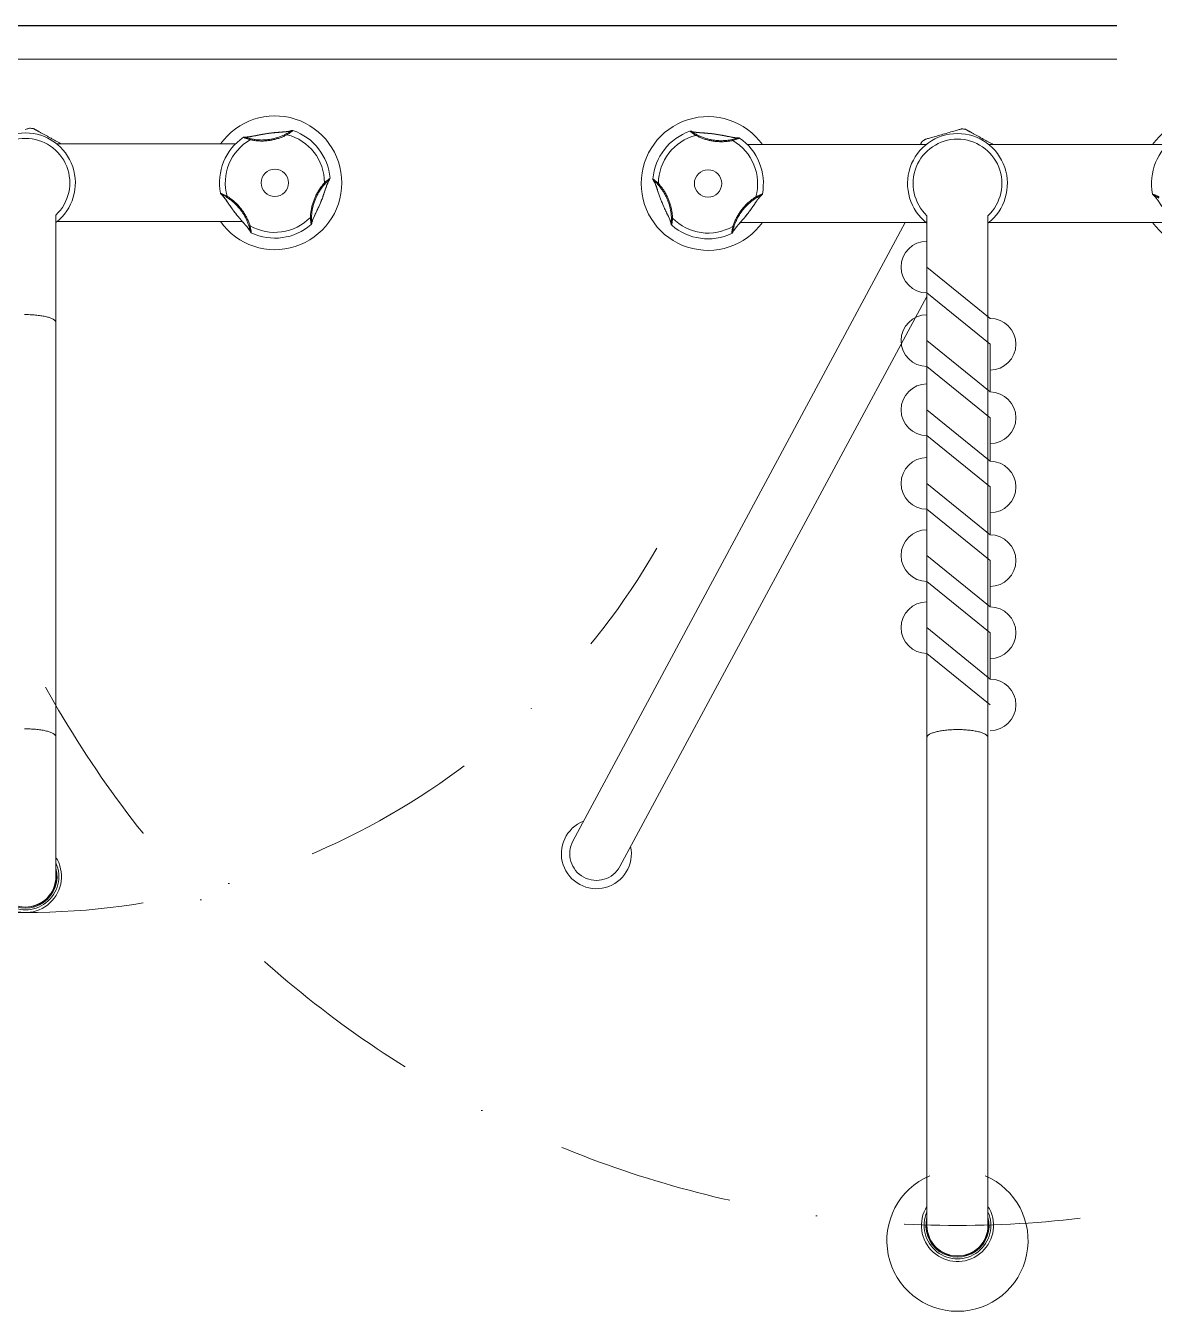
# Model space of a CAD drawing. Header units: millimetres. Extents: x 46649 to 61237, y -33954 to -18530.
# Drawn here: x 55561.5 to 55968.3, y -21007.9 to -20544.6 of the extents above; entities that cross this region are included whole.
import ezdxf

# ---------------------------------------------------------------- set-up
doc = ezdxf.new("R2010")
doc.units = ezdxf.units.MM
doc.linetypes.add('DASHDOT', pattern=[25.4, 12.7, -6.35, 0, -6.35])
doc.layers.add('ed-1', color=6, linetype='Continuous', lineweight=5)
doc.layers.add('eo-3', color=2, linetype='Continuous', lineweight=25)

# ---------------------------------------------------------------- blocks, each defined once
blk = doc.blocks.new('GX 6935-25 - 250mm Deck mounted tap')
at = {"layer": 'ed-1', "ltscale": 5}
for p, q in [((75.71, 14), (11.31, 14)), ((11, -50.35), (11, -11.62)), ((11.31, -14), (78.2, -14)), ((11, -199.65), (11, -50.35)), ((11, -250), (11, -199.65))]:
    blk.add_line(p, q, dxfattribs=at)
for points in [[(-0.08, 19.23), (0.29, 19.33), (0.61, 19.43), (0.87, 19.5), (1.09, 19.56), (1.28, 19.62), (1.41, 19.65), (1.5, 19.68), (1.54, 19.69), (1.54, 19.69)], [(95.77, 18.75), (95.82, 18.78), (95.86, 18.8)], [(79.22, 16.47), (79.16, 16.48), (79.11, 16.49)], [(109.53, 1.03), (109.57, 1.08), (109.61, 1.12)], [(70.76, -4.31), (70.71, -4.28), (70.67, -4.25)], [(81.01, -17.5), (81.02, -17.56), (81.04, -17.61)], [(103.23, -14.44), (103.23, -14.5), (103.23, -14.54)], [(-0.38, -47.51), (0.13, -47.51), (0.64, -47.51), (1.15, -47.52), (1.66, -47.54), (2.16, -47.56), (2.66, -47.59), (3.15, -47.63), (3.64, -47.67), (4.12, -47.71), (4.59, -47.77), (5.05, -47.82), (5.5, -47.89), (5.94, -47.96), (6.36, -48.03), (6.77, -48.11), (7.17, -48.19), (7.55, -48.28), (7.91, -48.38), (8.26, -48.47), (8.59, -48.57), (8.9, -48.68), (9.19, -48.79), (9.46, -48.9), (9.71, -49.02), (9.94, -49.13), (10.15, -49.26), (10.34, -49.38), (10.5, -49.5), (10.64, -49.63), (10.76, -49.76), (10.85, -49.89), (10.93, -50.02), (10.97, -50.15), (11, -50.29), (11, -50.35)], [(-0.38, -196.8), (0.13, -196.8), (0.64, -196.81), (1.15, -196.82), (1.66, -196.83), (2.16, -196.86), (2.66, -196.88), (3.15, -196.92), (3.64, -196.96), (4.12, -197.01), (4.59, -197.06), (5.05, -197.12), (5.5, -197.18), (5.94, -197.25), (6.36, -197.32), (6.77, -197.4), (7.17, -197.49), (7.55, -197.58), (7.91, -197.67), (8.26, -197.77), (8.59, -197.87), (8.9, -197.97), (9.19, -198.08), (9.46, -198.2), (9.71, -198.31), (9.94, -198.43), (10.15, -198.55), (10.34, -198.67), (10.5, -198.8), (10.64, -198.93), (10.76, -199.06), (10.85, -199.19), (10.93, -199.32), (10.97, -199.45), (11, -199.58), (11, -199.65)], [(11, -243.07), (11.24, -243.47), (11.51, -243.96)]]:
    blk.add_lwpolyline(points, dxfattribs=at)
blk.add_circle((89.92, 0), 4.93, dxfattribs=at)
for centre, radius, start, end in [((89.92, 0), 24.11, 215.5033, 144.5044), ((0, 0), 19.75, 81.53, 85.542), ((96.24, 18.37), 0.525, 71.011, 124.7326), ((96.26, 18.36), 0.525, 70.9563, 124.7324), ((89.92, 0), 19.95, 4.7324, 70.9563), ((0, 0), 18, 307.6699, 232.3301), ((0, 0), 16, 313.4325, 226.5675), ((89.92, 0), 19.95, 124.7324, 190.9563), ((89.92, 0), 17.87, 119.91, 195.7787), ((78.85, 15.96), 0.525, 70.9563, 124.7324), ((78.87, 15.97), 0.525, 70.9644, 124.6723), ((81.48, 15.46), 0.477, 125.4023, 176.3171), ((93.86, 17.17), 0.477, 19.3678, 70.2915), ((89.92, 0), 17.87, 359.91, 75.7787), ((109.28, 1.6), 0.525, 310.9563, 4.7324), ((109.28, 1.59), 0.525, 310.957, 4.6772), ((70.85, -3.69), 0.525, 190.9563, 244.7324), ((70.85, -3.71), 0.525, 191.0093, 244.732), ((107.53, -0.42), 0.477, 5.3975, 56.3216), ((73.08, -5.17), 0.477, 139.3637, 190.295), ((89.92, 0), 17.87, 239.91, 315.7787), ((102.82, -11.99), 0.477, 259.3521, 310.3055), ((80.75, -15.03), 0.477, 245.3904, 296.3318), ((81.61, -17.56), 0.525, 190.9615, 244.6721), ((81.63, -17.56), 0.525, 190.9563, 244.7324), ((89.92, 0), 19.95, 244.7324, 310.9563), ((102.65, -14.67), 0.525, 310.9563, 4.7324), ((102.67, -14.66), 0.525, 311.0112, 4.7282), ((0, -250), 13, 147.7958, 27.6894), ((0, -250), 12.03, 156.1158, 23.8842), ((0, -250), 11.4, 164.7772, 15.2228), ((0, -250), 11.1, 172.3033, 7.6967), ((0, -250), 11, 180, 0)]:
    blk.add_arc(centre, radius, start, end, dxfattribs=at)
at = {"layer": 'ed-1', "linetype": 'DASHDOT', "ltscale": 5}
blk.add_arc((0, 0), 262.99, 210.0592, 329.9408, dxfattribs=at)
at = {"layer": 'ed-1', "ltscale": 5}
for points, knots in [([(2.91, 19.53), (2.91, 19.53), (2.92, 19.53), (2.98, 19.49), (3.08, 19.44), (3.23, 19.36), (3.41, 19.26), (3.62, 19.14), (3.87, 19), (4.16, 18.84), (4.48, 18.67), (4.82, 18.48), (5.19, 18.27), (5.6, 18.05), (6.02, 17.81), (6.47, 17.56), (6.94, 17.3), (7.43, 17.03), (7.93, 16.76), (8.45, 16.47), (8.97, 16.18), (9.49, 15.89), (10.02, 15.6), (10.53, 15.31), (11.05, 15.03), (11.54, 14.76), (12.01, 14.5), (12.46, 14.25), (12.76, 14.08), (12.9, 14), (12.91, 14)], [0, 0, 0, 0, 0.034765, 0.06953, 0.105338, 0.141145, 0.175905, 0.210666, 0.246423, 0.282181, 0.317216, 0.352251, 0.388233, 0.424216, 0.460562, 0.496908, 0.534233, 0.571557, 0.609321, 0.647085, 0.685896, 0.724707, 0.763313, 0.801917, 0.84166, 0.881402, 0.919692, 0.957982, 0.997463, 1, 1, 1, 1]), ([(95.77, 18.75), (95.63, 18.7), (95.36, 18.6), (94.83, 18.49), (94.19, 18.4), (93.41, 18.32), (92.6, 18.26), (91.82, 18.21), (91.15, 18.16), (90.38, 18.1), (89.62, 18.03), (88.9, 17.96), (88.27, 17.89), (87.57, 17.8), (86.84, 17.7), (86.14, 17.58), (85.44, 17.46), (84.77, 17.34), (84.12, 17.21), (83.53, 17.09), (82.81, 16.94), (81.97, 16.77), (81.11, 16.6), (80.36, 16.49), (79.72, 16.44), (79.39, 16.46), (79.22, 16.47)], [0, 0, 0, 0, 0.05869, 0.117374, 0.176945, 0.236495, 0.300113, 0.332525, 0.364919, 0.398735, 0.433296, 0.453413, 0.473935, 0.496657, 0.520277, 0.542984, 0.566374, 0.593331, 0.620796, 0.648823, 0.676865, 0.734213, 0.799814, 0.865458, 0.932724, 1, 1, 1, 1]), ([(95.87, 18.8), (95.78, 18.77), (95.61, 18.71), (95.29, 18.63), (94.92, 18.55), (94.49, 18.49), (94.01, 18.43), (93.5, 18.38), (92.99, 18.34), (92.49, 18.3), (91.99, 18.26), (91.48, 18.22), (90.98, 18.18), (90.47, 18.14), (89.97, 18.09), (89.47, 18.05), (88.97, 17.99), (88.48, 17.94), (87.98, 17.88), (87.57, 17.82), (87.32, 17.79), (87.25, 17.78)], [0, 0, 0, 0, 0.085596, 0.167515, 0.244949, 0.32701, 0.405014, 0.479604, 0.543007, 0.599434, 0.651171, 0.699322, 0.744754, 0.784441, 0.822486, 0.8584, 0.892152, 0.92394, 0.954115, 0.986142, 1, 1, 1, 1]), ([(94.02, 17.62), (94.09, 17.65), (94.32, 17.77), (94.69, 17.98), (95.16, 18.26), (95.58, 18.54), (95.9, 18.75), (95.94, 18.78), (95.96, 18.79)], [0, 0, 0, 0, 0.066428, 0.22197, 0.377281, 0.589631, 0.794027, 1, 1, 1, 1]), ([(96.43, 18.86), (96.42, 18.85), (96.41, 18.85), (96.29, 18.75), (96.01, 18.53), (95.55, 18.17), (95.04, 17.81), (94.63, 17.54), (94.38, 17.37), (94.31, 17.33)], [0, 0, 0, 0, 0.103792, 0.210526, 0.417637, 0.630467, 0.780933, 0.935819, 1, 1, 1, 1]), ([(95.94, 18.8), (95.93, 18.8), (95.91, 18.8), (95.81, 18.76), (95.77, 18.75)], [0, 0, 0, 0, 0.497396, 1, 1, 1, 1]), ([(96.1, 18.87), (96.1, 18.87), (96.07, 18.86), (96.03, 18.85), (95.96, 18.83), (95.9, 18.8), (95.87, 18.79)], [0, 0, 0, 0, 0.013782, 0.250026, 0.665809, 1, 1, 1, 1]), ([(81.01, 15.49), (80.78, 15.57), (80.32, 15.71), (79.77, 15.91), (79.35, 16.07), (79.03, 16.2), (78.79, 16.3), (78.6, 16.38), (78.57, 16.39), (78.55, 16.4)], [0, 0, 0, 0, 0.177141, 0.353955, 0.473812, 0.593588, 0.716862, 0.840073, 1, 1, 1, 1]), ([(79.02, 16.46), (79.04, 16.46), (79.06, 16.45), (79.23, 16.39), (79.45, 16.32), (79.72, 16.23), (80.1, 16.12), (80.6, 15.99), (81, 15.9), (81.21, 15.85)], [0, 0, 0, 0, 0.156847, 0.278228, 0.399685, 0.519123, 0.638658, 0.81913, 1, 1, 1, 1]), ([(79.22, 16.47), (79.17, 16.47), (79.08, 16.48), (79.05, 16.47), (79.04, 16.47)], [0, 0, 0, 0, 0.497403, 1, 1, 1, 1]), ([(87.25, 17.78), (87.16, 17.76), (86.9, 17.73), (86.48, 17.66), (85.99, 17.58), (85.49, 17.5), (84.99, 17.41), (84.5, 17.32), (84.01, 17.22), (83.52, 17.13), (83.04, 17.03), (82.55, 16.93), (82.08, 16.84), (81.6, 16.75), (81.13, 16.66), (80.68, 16.59), (80.26, 16.53), (79.88, 16.49), (79.53, 16.47), (79.28, 16.48), (79.15, 16.49), (79.11, 16.5)], [0, 0, 0, 0, 0.017251, 0.04865, 0.081518, 0.116245, 0.153121, 0.19225, 0.233467, 0.276523, 0.325987, 0.378097, 0.434101, 0.495424, 0.564026, 0.637022, 0.712311, 0.790589, 0.872672, 0.959808, 1, 1, 1, 1]), ([(94.31, 17.33), (93.91, 17.13), (93.12, 16.73), (91.86, 16.22), (90.55, 15.8), (89.21, 15.46), (87.85, 15.22), (86.48, 15.08), (85.09, 15.04), (83.71, 15.09), (82.34, 15.23), (81.45, 15.41), (81.01, 15.49)], [0, 0, 0, 0, 0.098467, 0.19693, 0.298167, 0.399402, 0.49791, 0.596419, 0.697876, 0.799337, 0.899325, 1, 1, 1, 1]), ([(81.21, 15.85), (81.63, 15.77), (82.49, 15.6), (83.79, 15.46), (85.1, 15.41), (86.43, 15.45), (87.76, 15.59), (89.08, 15.82), (90.37, 16.13), (91.62, 16.54), (92.85, 17.02), (93.63, 17.42), (94.02, 17.62)], [0, 0, 0, 0, 0.100039, 0.200765, 0.299221, 0.397673, 0.49911, 0.600546, 0.698972, 0.797401, 0.898697, 1, 1, 1, 1]), ([(103.23, -14.44), (103.27, -14.24), (103.35, -13.86), (103.62, -13.12), (103.96, -12.35), (104.32, -11.6), (104.65, -10.94), (105, -10.21), (105.37, -9.45), (105.69, -8.75), (105.98, -8.1), (106.24, -7.5), (106.51, -6.85), (106.79, -6.17), (107.04, -5.51), (107.28, -4.85), (107.51, -4.2), (107.75, -3.51), (107.98, -2.82), (108.2, -2.15), (108.44, -1.41), (108.71, -0.66), (108.99, 0.05), (109.26, 0.62), (109.44, 0.9), (109.53, 1.03)], [0, 0, 0, 0, 0.078839, 0.157763, 0.236471, 0.279306, 0.322188, 0.364904, 0.399134, 0.43328, 0.453608, 0.473916, 0.497083, 0.520248, 0.543278, 0.566341, 0.593532, 0.620761, 0.658486, 0.696357, 0.734186, 0.800451, 0.866942, 0.93356, 1, 1, 1, 1]), ([(106.65, -6.57), (106.68, -6.49), (106.78, -6.25), (106.93, -5.85), (107.11, -5.39), (107.29, -4.91), (107.46, -4.44), (107.63, -3.96), (107.79, -3.49), (107.95, -3.02), (108.11, -2.55), (108.27, -2.08), (108.42, -1.62), (108.58, -1.17), (108.74, -0.72), (108.9, -0.29), (109.06, 0.1), (109.22, 0.45), (109.38, 0.76), (109.51, 0.98), (109.58, 1.08), (109.61, 1.11)], [0, 0, 0, 0, 0.017321, 0.048717, 0.081583, 0.116308, 0.15318, 0.192308, 0.233521, 0.276574, 0.326035, 0.378141, 0.434141, 0.495459, 0.564056, 0.637047, 0.712331, 0.790604, 0.872681, 0.95981, 1, 1, 1, 1]), ([(107.79, -0.03), (107.97, 0.14), (108.32, 0.46), (108.77, 0.84), (109.12, 1.12), (109.39, 1.33), (109.6, 1.49), (109.76, 1.62), (109.79, 1.64), (109.8, 1.65)], [0, 0, 0, 0, 0.177138, 0.353954, 0.473812, 0.593587, 0.716861, 0.840073, 1, 1, 1, 1]), ([(109.62, 1.21), (109.61, 1.2), (109.59, 1.18), (109.46, 1.06), (109.29, 0.91), (109.08, 0.72), (108.79, 0.44), (108.43, 0.08), (108.14, -0.23), (108, -0.38)], [0, 0, 0, 0, 0.156848, 0.278229, 0.399688, 0.519125, 0.638658, 0.819133, 1, 1, 1, 1]), ([(109.53, 1.03), (109.56, 1.07), (109.61, 1.15), (109.62, 1.18), (109.62, 1.19)], [0, 0, 0, 0, 0.497403, 1, 1, 1, 1]), ([(70.33, -3.79), (70.34, -3.79), (70.35, -3.8), (70.5, -3.85), (70.83, -3.98), (71.37, -4.21), (71.94, -4.47), (72.38, -4.68), (72.64, -4.82), (72.72, -4.86)], [0, 0, 0, 0, 0.103793, 0.210525, 0.417638, 0.630469, 0.780935, 0.93582, 1, 1, 1, 1]), ([(70.49, -4.08), (70.49, -4.08), (70.51, -4.1), (70.54, -4.13), (70.59, -4.18), (70.65, -4.22), (70.67, -4.24)], [0, 0, 0, 0, 0.013802, 0.250014, 0.665715, 1, 1, 1, 1]), ([(72.61, -5.25), (72.55, -5.21), (72.33, -5.08), (71.96, -4.86), (71.49, -4.6), (71.04, -4.36), (70.69, -4.2), (70.65, -4.18), (70.63, -4.17)], [0, 0, 0, 0, 0.066425, 0.221966, 0.37728, 0.589628, 0.794027, 1, 1, 1, 1]), ([(70.63, -4.18), (70.64, -4.19), (70.65, -4.21), (70.72, -4.28), (70.76, -4.31)], [0, 0, 0, 0, 0.497395, 1, 1, 1, 1]), ([(70.66, -4.25), (70.73, -4.31), (70.88, -4.42), (71.11, -4.66), (71.35, -4.95), (71.62, -5.28), (71.92, -5.67), (72.22, -6.09), (72.51, -6.51), (72.79, -6.92), (73.07, -7.34), (73.36, -7.75), (73.65, -8.17), (73.93, -8.59), (74.22, -9), (74.52, -9.41), (74.81, -9.82), (75.11, -10.22), (75.41, -10.62), (75.66, -10.95), (75.82, -11.14), (75.86, -11.2)], [0, 0, 0, 0, 0.085602, 0.167527, 0.244966, 0.327033, 0.405042, 0.479637, 0.543044, 0.599476, 0.651216, 0.699371, 0.744805, 0.784495, 0.822543, 0.85846, 0.892213, 0.924004, 0.954181, 0.98621, 1, 1, 1, 1]), ([(70.76, -4.31), (70.91, -4.44), (71.2, -4.7), (71.71, -5.31), (72.2, -5.99), (72.67, -6.67), (73.09, -7.28), (73.53, -7.95), (74.01, -8.65), (74.46, -9.28), (74.88, -9.86), (75.26, -10.38), (75.69, -10.94), (76.14, -11.52), (76.59, -12.07), (77.04, -12.61), (77.48, -13.13), (77.97, -13.68), (78.45, -14.23), (78.92, -14.76), (79.43, -15.33), (79.96, -15.94), (80.43, -16.54), (80.79, -17.06), (80.94, -17.35), (81.01, -17.5)], [0, 0, 0, 0, 0.07884, 0.157764, 0.236471, 0.279306, 0.322188, 0.364905, 0.399134, 0.43328, 0.453608, 0.473916, 0.497084, 0.520248, 0.543278, 0.566341, 0.593532, 0.620761, 0.658486, 0.696357, 0.734186, 0.800451, 0.866942, 0.93356, 1, 1, 1, 1]), ([(102.73, -12.46), (102.75, -12.02), (102.8, -11.14), (103, -9.79), (103.28, -8.44), (103.66, -7.11), (104.14, -5.82), (104.7, -4.56), (105.35, -3.34), (106.09, -2.16), (106.9, -1.05), (107.49, -0.37), (107.79, -0.03)], [0, 0, 0, 0, 0.098467, 0.19693, 0.298168, 0.399402, 0.497909, 0.596418, 0.697876, 0.799337, 0.899324, 1, 1, 1, 1]), ([(108, -0.38), (107.72, -0.71), (107.15, -1.36), (106.38, -2.42), (105.67, -3.53), (105.05, -4.7), (104.5, -5.92), (104.03, -7.18), (103.67, -8.45), (103.39, -9.74), (103.2, -11.04), (103.15, -11.92), (103.12, -12.36)], [0, 0, 0, 0, 0.10004, 0.200766, 0.29922, 0.397674, 0.499109, 0.600546, 0.698973, 0.797401, 0.898698, 1, 1, 1, 1]), ([(80.55, -15.47), (80.41, -15.06), (80.13, -14.24), (79.59, -13.04), (78.98, -11.87), (78.29, -10.75), (77.5, -9.66), (76.64, -8.63), (75.73, -7.68), (74.75, -6.8), (73.71, -5.98), (72.98, -5.49), (72.61, -5.25)], [0, 0, 0, 0, 0.10004, 0.200766, 0.29922, 0.397672, 0.499109, 0.600546, 0.698971, 0.797401, 0.898697, 1, 1, 1, 1]), ([(72.72, -4.86), (73.09, -5.1), (73.83, -5.59), (74.9, -6.43), (75.93, -7.35), (76.89, -8.35), (77.77, -9.4), (78.58, -10.52), (79.31, -11.69), (79.96, -12.92), (80.52, -14.18), (80.81, -15.03), (80.96, -15.46)], [0, 0, 0, 0, 0.098467, 0.196931, 0.298168, 0.399402, 0.497911, 0.596419, 0.697877, 0.799338, 0.899326, 1, 1, 1, 1]), ([(103.23, -14.55), (103.24, -14.46), (103.27, -14.28), (103.37, -13.96), (103.49, -13.6), (103.64, -13.2), (103.84, -12.75), (104.05, -12.28), (104.27, -11.82), (104.48, -11.37), (104.7, -10.92), (104.92, -10.46), (105.14, -10.01), (105.35, -9.55), (105.56, -9.09), (105.77, -8.63), (105.98, -8.17), (106.17, -7.72), (106.37, -7.25), (106.53, -6.87), (106.62, -6.64), (106.65, -6.57)], [0, 0, 0, 0, 0.085602, 0.167527, 0.244966, 0.327033, 0.405042, 0.479637, 0.543044, 0.599475, 0.651216, 0.69937, 0.744806, 0.784495, 0.822542, 0.858459, 0.892213, 0.924004, 0.954181, 0.98621, 1, 1, 1, 1]), ([(75.86, -11.2), (75.92, -11.27), (76.08, -11.47), (76.34, -11.81), (76.66, -12.19), (76.98, -12.58), (77.31, -12.97), (77.64, -13.35), (77.96, -13.73), (78.29, -14.1), (78.61, -14.48), (78.94, -14.85), (79.26, -15.21), (79.58, -15.57), (79.89, -15.94), (80.18, -16.3), (80.44, -16.63), (80.66, -16.94), (80.85, -17.23), (80.98, -17.45), (81.02, -17.57), (81.04, -17.61)], [0, 0, 0, 0, 0.01732, 0.048717, 0.081584, 0.116307, 0.153181, 0.192308, 0.233521, 0.276574, 0.326034, 0.378141, 0.43414, 0.49546, 0.564056, 0.637047, 0.712331, 0.790603, 0.872681, 0.95981, 1, 1, 1, 1]), ([(103, -15.06), (103, -15.06), (102.99, -15.04), (102.97, -14.89), (102.92, -14.54), (102.85, -13.96), (102.78, -13.33), (102.75, -12.85), (102.73, -12.55), (102.73, -12.46)], [0, 0, 0, 0, 0.105251, 0.21052, 0.417637, 0.630471, 0.783049, 0.935818, 1, 1, 1, 1]), ([(103.12, -12.36), (103.12, -12.44), (103.11, -12.69), (103.11, -13.12), (103.12, -13.66), (103.14, -14.17), (103.17, -14.55), (103.17, -14.6), (103.18, -14.62)], [0, 0, 0, 0, 0.066427, 0.221972, 0.377283, 0.589628, 0.794028, 1, 1, 1, 1]), ([(81.11, -17.66), (81.11, -17.65), (81.11, -17.63), (81.07, -17.45), (81.02, -17.23), (80.96, -16.95), (80.87, -16.56), (80.74, -16.07), (80.61, -15.67), (80.55, -15.47)], [0, 0, 0, 0, 0.156849, 0.278229, 0.399685, 0.519124, 0.638658, 0.81913, 1, 1, 1, 1]), ([(80.96, -15.46), (81.01, -15.7), (81.11, -16.17), (81.22, -16.74), (81.29, -17.19), (81.34, -17.53), (81.37, -17.79), (81.4, -17.99), (81.4, -18.02), (81.4, -18.04)], [0, 0, 0, 0, 0.177144, 0.353957, 0.473812, 0.593589, 0.716864, 0.840073, 1, 1, 1, 1]), ([(81.01, -17.5), (81.03, -17.54), (81.07, -17.63), (81.09, -17.65), (81.1, -17.66)], [0, 0, 0, 0, 0.497404, 1, 1, 1, 1]), ([(103.17, -14.79), (103.17, -14.79), (103.18, -14.76), (103.19, -14.71), (103.2, -14.65), (103.21, -14.57), (103.22, -14.54)], [0, 0, 0, 0, 0.013773, 0.250046, 0.665889, 1, 1, 1, 1]), ([(103.19, -14.61), (103.19, -14.6), (103.21, -14.58), (103.22, -14.48), (103.23, -14.44)], [0, 0, 0, 0, 0.497397, 1, 1, 1, 1])]:
    blk.add_open_spline(points, degree=3, knots=knots, dxfattribs=at)
blk = doc.blocks.new('GX-AJS-HW-BF-F 765mm high spray arm - faucet - Plan')
at = {"layer": 'ed-1', "ltscale": 5}
for p, q in [((-11.31, 14), (-75.71, 14)), ((75.71, 14), (11.31, 14)), ((-11, -11.62), (-11, -50.35)), ((11, -50.35), (11, -11.62)), ((-18.84, -14), (-138.63, -236.98)), ((-78.2, -14), (-11.31, -14)), ((11.31, -14), (78.2, -14)), ((-11, -30.11), (11.74, -48.62)), ((-11, -40.76), (-121.7, -246.11)), ((11.74, -57.93), (-11, -39.42)), ((-11, -39.42), (-11, -56.63)), ((-11, -50.35), (-11, -199.65)), ((11, -199.65), (11, -50.35)), ((-11, -56.63), (11.74, -75.14)), ((11.74, -57.93), (11.74, -75.14)), ((11.74, -84.45), (-11, -65.95)), ((-11, -65.95), (-11, -81.56)), ((-11, -81.56), (11.74, -100.07)), ((11.74, -84.45), (11.74, -100.07)), ((11.74, -109.38), (-11, -90.88)), ((-11, -90.88), (-11, -108.09)), ((-11, -108.09), (11.74, -126.59)), ((11.74, -109.38), (11.74, -126.59)), ((-11, -117.4), (-11, -134.08)), ((11.74, -135.91), (-11, -117.4)), ((-11, -134.08), (11.74, -152.58)), ((11.74, -135.91), (11.74, -152.58)), ((11.74, -161.9), (-11, -143.39)), ((-11, -160.07), (11.74, -178.58)), ((11.74, -161.9), (11.74, -178.58)), ((11.74, -187.89), (-11, -169.38)), ((-11, -199.65), (-11, -375.52)), ((11, -375.52), (11, -199.65))]:
    blk.add_line(p, q, dxfattribs=at)
for points in [[(-95.77, 18.75), (-95.82, 18.78), (-95.86, 18.8)], [(-11.75, 15.87), (-11.74, 15.87), (-11.68, 15.89), (-11.57, 15.92), (-11.43, 15.96), (-11.25, 16.02), (-11.02, 16.08), (-10.75, 16.16), (-10.45, 16.25), (-10.12, 16.34), (-9.74, 16.45), (-9.34, 16.56), (-8.91, 16.69), (-8.45, 16.82), (-7.96, 16.96), (-7.45, 17.11), (-6.91, 17.26), (-6.37, 17.42), (-5.8, 17.58), (-5.23, 17.75), (-4.66, 17.91), (-4.09, 18.07), (-3.51, 18.24), (-2.94, 18.4), (-2.4, 18.56), (-1.88, 18.71), (-1.37, 18.85), (-0.89, 18.99), (-0.47, 19.11), (-0.08, 19.23), (0.29, 19.33), (0.61, 19.43), (0.87, 19.5), (1.09, 19.56), (1.28, 19.62), (1.41, 19.65), (1.5, 19.68), (1.54, 19.69), (1.54, 19.69)], [(-79.22, 16.47), (-79.16, 16.48), (-79.11, 16.49)], [(-109.53, 1.03), (-109.57, 1.08), (-109.61, 1.12)], [(-70.76, -4.31), (-70.71, -4.28), (-70.67, -4.25)], [(70.76, -4.31), (70.71, -4.28), (70.67, -4.25)], [(-103.23, -14.44), (-103.23, -14.5), (-103.23, -14.54)], [(-81.01, -17.5), (-81.02, -17.56), (-81.04, -17.61)], [(-11, -199.65), (-10.99, -199.51), (-10.95, -199.38), (-10.89, -199.25), (-10.81, -199.12), (-10.7, -198.99), (-10.57, -198.86), (-10.42, -198.74), (-10.25, -198.61), (-10.05, -198.49), (-9.83, -198.37), (-9.59, -198.25), (-9.33, -198.14), (-9.05, -198.03), (-8.75, -197.92), (-8.43, -197.82), (-8.09, -197.72), (-7.73, -197.62), (-7.36, -197.53), (-6.97, -197.45), (-6.57, -197.36), (-6.15, -197.29), (-5.72, -197.22), (-5.28, -197.15), (-4.82, -197.09), (-4.36, -197.03), (-3.88, -196.98), (-3.4, -196.94), (-2.91, -196.9), (-2.41, -196.87), (-1.91, -196.84), (-1.4, -196.82), (-0.89, -196.81), (-0.38, -196.8), (0.13, -196.8), (0.64, -196.81), (1.15, -196.82), (1.66, -196.83), (2.16, -196.86), (2.66, -196.88), (3.15, -196.92), (3.64, -196.96), (4.12, -197.01), (4.59, -197.06), (5.05, -197.12), (5.5, -197.18), (5.94, -197.25), (6.36, -197.32), (6.77, -197.4), (7.17, -197.49), (7.55, -197.58), (7.91, -197.67), (8.26, -197.77), (8.59, -197.87), (8.9, -197.97), (9.19, -198.08), (9.46, -198.2), (9.71, -198.31), (9.94, -198.43), (10.15, -198.55), (10.34, -198.67), (10.5, -198.8), (10.64, -198.93), (10.76, -199.06), (10.85, -199.19), (10.93, -199.32), (10.97, -199.45), (11, -199.58), (11, -199.65)], [(11, -368.59), (11.24, -369), (11.51, -369.48)]]:
    blk.add_lwpolyline(points, dxfattribs=at)
blk.add_circle((-89.92, 0), 4.93, dxfattribs=at)
for centre, radius, start, end in [((-89.92, 0), 24.11, 35.4956, 324.4967), ((89.92, 0), 24.11, 215.5033, 144.5044), ((-89.92, 0), 19.95, 109.0437, 175.2676), ((-96.26, 18.36), 0.525, 55.2676, 109.0437), ((-96.24, 18.37), 0.525, 55.2674, 108.989), ((0, 0), 19.75, 81.53, 85.542), ((-89.92, 0), 17.87, 104.2213, 180.09), ((-93.86, 17.17), 0.477, 109.7085, 160.6322), ((-81.48, 15.46), 0.477, 3.6829, 54.5977), ((-89.92, 0), 17.87, 344.2213, 60.09), ((-78.87, 15.97), 0.525, 55.3277, 109.0356), ((-78.85, 15.96), 0.525, 55.2676, 109.0437), ((-89.92, 0), 19.95, 349.0437, 55.2676), ((0, 0), 18, 307.6699, 232.3301), ((0, 0), 16, 313.4325, 226.5675), ((0, 0), 19.75, 126.5223, 130.5492), ((89.92, 0), 19.95, 124.7324, 190.9563), ((-109.28, 1.6), 0.525, 175.2676, 229.0437), ((-109.28, 1.59), 0.525, 175.3228, 229.043), ((-107.53, -0.42), 0.477, 123.6784, 174.6025), ((-70.85, -3.69), 0.525, 295.2676, 349.0437), ((-70.85, -3.71), 0.525, 295.268, 348.9907), ((70.85, -3.69), 0.525, 190.9563, 244.7324), ((70.85, -3.71), 0.525, 191.0093, 244.732), ((-73.08, -5.17), 0.477, 349.705, 40.6363), ((-102.82, -11.99), 0.477, 229.6945, 280.6479), ((-89.92, 0), 17.87, 224.2213, 300.09), ((-102.67, -14.66), 0.525, 175.2718, 228.9888), ((-102.65, -14.67), 0.525, 175.2676, 229.0437), ((-89.92, 0), 19.95, 229.0437, 295.2676), ((-81.63, -17.56), 0.525, 295.2676, 349.0437), ((-81.61, -17.56), 0.525, 295.3279, 349.0385), ((-80.75, -15.03), 0.477, 243.6682, 294.6096), ((-11, -30.11), 9.31, 90, 270), ((-11, -56.63), 9.31, 90, 270), ((11.74, -57.93), 9.31, 270, 90), ((-11, -81.56), 9.31, 90, 270), ((11.74, -84.45), 9.31, 270, 90), ((-11, -108.09), 9.31, 90, 270), ((11.74, -109.38), 9.31, 270, 90), ((-11, -134.08), 9.31, 90, 270), ((11.74, -135.91), 9.31, 270, 90), ((-11, -160.07), 9.31, 90, 270), ((11.74, -161.9), 9.31, 270, 90), ((11.74, -187.89), 9.31, 270, 90), ((-130.17, -241.54), 12.62, 111.4404, 12.005), ((-130.17, -241.54), 9.62, 151.6669, 331.6669), ((0, -381), 25.45, 113.1351, 66.8649), ((0, -375.52), 13, 147.7958, 27.6894), ((0, -375.52), 12.03, 156.1158, 23.8842), ((0, -375.52), 11.4, 164.7772, 15.2228), ((0, -375.52), 11.1, 172.3033, 7.6967), ((0, -375.52), 11, 180, 0)]:
    blk.add_arc(centre, radius, start, end, dxfattribs=at)
at = {"layer": 'ed-1', "linetype": 'DASHDOT', "ltscale": 5}
blk.add_arc((0, 0), 375.52, 208.8972, 331.1028, dxfattribs=at)
at = {"layer": 'ed-1', "ltscale": 5}
for points, knots in [([(-96.43, 18.86), (-96.42, 18.85), (-96.41, 18.85), (-96.29, 18.75), (-96.01, 18.53), (-95.55, 18.17), (-95.04, 17.81), (-94.63, 17.54), (-94.38, 17.37), (-94.31, 17.33)], [0, 0, 0, 0, 0.103792, 0.210526, 0.417637, 0.630467, 0.780933, 0.935819, 1, 1, 1, 1]), ([(-96.1, 18.87), (-96.1, 18.87), (-96.07, 18.86), (-96.03, 18.85), (-95.96, 18.83), (-95.9, 18.8), (-95.87, 18.79)], [0, 0, 0, 0, 0.013782, 0.250026, 0.665809, 1, 1, 1, 1]), ([(-94.02, 17.62), (-94.09, 17.65), (-94.32, 17.77), (-94.69, 17.98), (-95.16, 18.26), (-95.58, 18.54), (-95.9, 18.75), (-95.94, 18.78), (-95.96, 18.79)], [0, 0, 0, 0, 0.066428, 0.22197, 0.377281, 0.589631, 0.794027, 1, 1, 1, 1]), ([(-95.94, 18.8), (-95.93, 18.8), (-95.91, 18.8), (-95.81, 18.76), (-95.77, 18.75)], [0, 0, 0, 0, 0.497396, 1, 1, 1, 1]), ([(-95.87, 18.8), (-95.78, 18.77), (-95.61, 18.71), (-95.29, 18.63), (-94.92, 18.55), (-94.49, 18.49), (-94.01, 18.43), (-93.5, 18.38), (-92.99, 18.34), (-92.49, 18.3), (-91.99, 18.26), (-91.48, 18.22), (-90.98, 18.18), (-90.47, 18.14), (-89.97, 18.09), (-89.47, 18.05), (-88.97, 17.99), (-88.48, 17.94), (-87.98, 17.88), (-87.57, 17.82), (-87.32, 17.79), (-87.25, 17.78)], [0, 0, 0, 0, 0.085596, 0.167515, 0.244949, 0.32701, 0.405014, 0.479604, 0.543007, 0.599434, 0.651171, 0.699322, 0.744754, 0.784441, 0.822486, 0.8584, 0.892152, 0.92394, 0.954115, 0.986142, 1, 1, 1, 1]), ([(-95.77, 18.75), (-95.63, 18.7), (-95.36, 18.6), (-94.83, 18.49), (-94.19, 18.4), (-93.41, 18.32), (-92.6, 18.26), (-91.82, 18.21), (-91.15, 18.16), (-90.38, 18.1), (-89.62, 18.03), (-88.9, 17.96), (-88.27, 17.89), (-87.57, 17.8), (-86.84, 17.7), (-86.14, 17.58), (-85.44, 17.46), (-84.77, 17.34), (-84.12, 17.21), (-83.53, 17.09), (-82.81, 16.94), (-81.97, 16.77), (-81.11, 16.6), (-80.36, 16.49), (-79.72, 16.44), (-79.39, 16.46), (-79.22, 16.47)], [0, 0, 0, 0, 0.05869, 0.117374, 0.176945, 0.236495, 0.300113, 0.332525, 0.364919, 0.398735, 0.433296, 0.453413, 0.473935, 0.496657, 0.520277, 0.542984, 0.566374, 0.593331, 0.620796, 0.648823, 0.676865, 0.734213, 0.799814, 0.865458, 0.932724, 1, 1, 1, 1]), ([(2.91, 19.53), (2.91, 19.53), (2.92, 19.53), (2.98, 19.49), (3.08, 19.44), (3.23, 19.36), (3.41, 19.26), (3.62, 19.14), (3.87, 19), (4.16, 18.84), (4.48, 18.67), (4.82, 18.48), (5.19, 18.27), (5.6, 18.05), (6.02, 17.81), (6.47, 17.56), (6.94, 17.3), (7.43, 17.03), (7.93, 16.76), (8.45, 16.47), (8.97, 16.18), (9.49, 15.89), (10.02, 15.6), (10.53, 15.31), (11.05, 15.03), (11.54, 14.76), (12.01, 14.5), (12.46, 14.25), (12.76, 14.08), (12.9, 14), (12.91, 14)], [0, 0, 0, 0, 0.034765, 0.06953, 0.105338, 0.141145, 0.175905, 0.210666, 0.246423, 0.282181, 0.317216, 0.352251, 0.388233, 0.424216, 0.460562, 0.496908, 0.534233, 0.571557, 0.609321, 0.647085, 0.685896, 0.724707, 0.763313, 0.801917, 0.84166, 0.881402, 0.919692, 0.957982, 0.997463, 1, 1, 1, 1]), ([(-94.31, 17.33), (-93.91, 17.13), (-93.12, 16.73), (-91.86, 16.22), (-90.55, 15.8), (-89.21, 15.46), (-87.85, 15.22), (-86.48, 15.08), (-85.09, 15.04), (-83.71, 15.09), (-82.34, 15.23), (-81.45, 15.41), (-81.01, 15.49)], [0, 0, 0, 0, 0.098467, 0.19693, 0.298167, 0.399402, 0.49791, 0.596419, 0.697876, 0.799337, 0.899325, 1, 1, 1, 1]), ([(-81.21, 15.85), (-81.63, 15.77), (-82.49, 15.6), (-83.79, 15.46), (-85.1, 15.41), (-86.43, 15.45), (-87.76, 15.59), (-89.08, 15.82), (-90.37, 16.13), (-91.62, 16.54), (-92.85, 17.02), (-93.63, 17.42), (-94.02, 17.62)], [0, 0, 0, 0, 0.100039, 0.200765, 0.299221, 0.397673, 0.49911, 0.600546, 0.698972, 0.797401, 0.898697, 1, 1, 1, 1]), ([(-87.25, 17.78), (-87.16, 17.76), (-86.9, 17.73), (-86.48, 17.66), (-85.99, 17.58), (-85.49, 17.5), (-84.99, 17.41), (-84.5, 17.32), (-84.01, 17.22), (-83.52, 17.13), (-83.04, 17.03), (-82.55, 16.93), (-82.08, 16.84), (-81.6, 16.75), (-81.13, 16.66), (-80.68, 16.59), (-80.26, 16.53), (-79.88, 16.49), (-79.53, 16.47), (-79.28, 16.48), (-79.15, 16.49), (-79.11, 16.5)], [0, 0, 0, 0, 0.017251, 0.04865, 0.081518, 0.116245, 0.153121, 0.19225, 0.233467, 0.276523, 0.325987, 0.378097, 0.434101, 0.495424, 0.564026, 0.637022, 0.712311, 0.790589, 0.872672, 0.959808, 1, 1, 1, 1]), ([(-79.02, 16.46), (-79.04, 16.46), (-79.06, 16.45), (-79.23, 16.39), (-79.45, 16.32), (-79.72, 16.23), (-80.1, 16.12), (-80.6, 15.99), (-81, 15.9), (-81.21, 15.85)], [0, 0, 0, 0, 0.156847, 0.278228, 0.399685, 0.519123, 0.638658, 0.81913, 1, 1, 1, 1]), ([(-81.01, 15.49), (-80.78, 15.57), (-80.32, 15.71), (-79.77, 15.91), (-79.35, 16.07), (-79.03, 16.2), (-78.79, 16.3), (-78.6, 16.38), (-78.57, 16.39), (-78.55, 16.4)], [0, 0, 0, 0, 0.177141, 0.353955, 0.473812, 0.593588, 0.716862, 0.840073, 1, 1, 1, 1]), ([(-79.22, 16.47), (-79.17, 16.47), (-79.08, 16.48), (-79.05, 16.47), (-79.04, 16.47)], [0, 0, 0, 0, 0.497403, 1, 1, 1, 1]), ([(-13.4, 14), (-13.35, 14.08), (-13.26, 14.25), (-13.14, 14.46), (-13.03, 14.66), (-12.95, 14.81), (-12.89, 14.92), (-12.85, 14.99), (-12.84, 15.01), (-12.84, 15.01), (-12.84, 15.01)], [0, 0, 0, 0, 0.118075, 0.269971, 0.411174, 0.552373, 0.69793, 0.843484, 0.980629, 1, 1, 1, 1]), ([(-107.79, -0.03), (-107.97, 0.14), (-108.32, 0.46), (-108.77, 0.84), (-109.12, 1.12), (-109.39, 1.33), (-109.6, 1.49), (-109.76, 1.62), (-109.79, 1.64), (-109.8, 1.65)], [0, 0, 0, 0, 0.177138, 0.353954, 0.473812, 0.593587, 0.716861, 0.840073, 1, 1, 1, 1]), ([(-109.62, 1.21), (-109.61, 1.2), (-109.59, 1.18), (-109.46, 1.06), (-109.29, 0.91), (-109.08, 0.72), (-108.79, 0.44), (-108.43, 0.08), (-108.14, -0.23), (-108, -0.38)], [0, 0, 0, 0, 0.156848, 0.278229, 0.399688, 0.519125, 0.638658, 0.819133, 1, 1, 1, 1]), ([(-109.53, 1.03), (-109.56, 1.07), (-109.61, 1.15), (-109.62, 1.18), (-109.62, 1.19)], [0, 0, 0, 0, 0.497403, 1, 1, 1, 1]), ([(-106.65, -6.57), (-106.68, -6.49), (-106.78, -6.25), (-106.93, -5.85), (-107.11, -5.39), (-107.29, -4.91), (-107.46, -4.44), (-107.63, -3.96), (-107.79, -3.49), (-107.95, -3.02), (-108.11, -2.55), (-108.27, -2.08), (-108.42, -1.62), (-108.58, -1.17), (-108.74, -0.72), (-108.9, -0.29), (-109.06, 0.1), (-109.22, 0.45), (-109.38, 0.76), (-109.51, 0.98), (-109.58, 1.08), (-109.61, 1.11)], [0, 0, 0, 0, 0.017321, 0.048717, 0.081583, 0.116308, 0.15318, 0.192308, 0.233521, 0.276574, 0.326035, 0.378141, 0.434141, 0.495459, 0.564056, 0.637047, 0.712331, 0.790604, 0.872681, 0.95981, 1, 1, 1, 1]), ([(-103.23, -14.44), (-103.27, -14.24), (-103.35, -13.86), (-103.62, -13.12), (-103.96, -12.35), (-104.32, -11.6), (-104.65, -10.94), (-105, -10.21), (-105.37, -9.45), (-105.69, -8.75), (-105.98, -8.1), (-106.24, -7.5), (-106.51, -6.85), (-106.79, -6.17), (-107.04, -5.51), (-107.28, -4.85), (-107.51, -4.2), (-107.75, -3.51), (-107.98, -2.82), (-108.2, -2.15), (-108.44, -1.41), (-108.71, -0.66), (-108.99, 0.05), (-109.26, 0.62), (-109.44, 0.9), (-109.53, 1.03)], [0, 0, 0, 0, 0.078839, 0.157763, 0.236471, 0.279306, 0.322188, 0.364904, 0.399134, 0.43328, 0.453608, 0.473916, 0.497083, 0.520248, 0.543278, 0.566341, 0.593532, 0.620761, 0.658486, 0.696357, 0.734186, 0.800451, 0.866942, 0.93356, 1, 1, 1, 1]), ([(-108, -0.38), (-107.72, -0.71), (-107.15, -1.36), (-106.38, -2.42), (-105.67, -3.53), (-105.05, -4.7), (-104.5, -5.92), (-104.03, -7.18), (-103.67, -8.45), (-103.39, -9.74), (-103.2, -11.04), (-103.15, -11.92), (-103.12, -12.36)], [0, 0, 0, 0, 0.10004, 0.200766, 0.29922, 0.397674, 0.499109, 0.600546, 0.698973, 0.797401, 0.898698, 1, 1, 1, 1]), ([(-102.73, -12.46), (-102.75, -12.02), (-102.8, -11.14), (-103, -9.79), (-103.28, -8.44), (-103.66, -7.11), (-104.14, -5.82), (-104.7, -4.56), (-105.35, -3.34), (-106.09, -2.16), (-106.9, -1.05), (-107.49, -0.37), (-107.79, -0.03)], [0, 0, 0, 0, 0.098467, 0.19693, 0.298168, 0.399402, 0.497909, 0.596418, 0.697876, 0.799337, 0.899324, 1, 1, 1, 1]), ([(-70.76, -4.31), (-70.91, -4.44), (-71.2, -4.7), (-71.71, -5.31), (-72.2, -5.99), (-72.67, -6.67), (-73.09, -7.28), (-73.53, -7.95), (-74.01, -8.65), (-74.46, -9.28), (-74.88, -9.86), (-75.26, -10.38), (-75.69, -10.94), (-76.14, -11.52), (-76.59, -12.07), (-77.04, -12.61), (-77.48, -13.13), (-77.97, -13.68), (-78.45, -14.23), (-78.92, -14.76), (-79.43, -15.33), (-79.96, -15.94), (-80.43, -16.54), (-80.79, -17.06), (-80.94, -17.35), (-81.01, -17.5)], [0, 0, 0, 0, 0.07884, 0.157764, 0.236471, 0.279306, 0.322188, 0.364905, 0.399134, 0.43328, 0.453608, 0.473916, 0.497084, 0.520248, 0.543278, 0.566341, 0.593532, 0.620761, 0.658486, 0.696357, 0.734186, 0.800451, 0.866942, 0.93356, 1, 1, 1, 1]), ([(-70.66, -4.25), (-70.73, -4.31), (-70.88, -4.42), (-71.11, -4.66), (-71.35, -4.95), (-71.62, -5.28), (-71.92, -5.67), (-72.22, -6.09), (-72.51, -6.51), (-72.79, -6.92), (-73.07, -7.34), (-73.36, -7.75), (-73.65, -8.17), (-73.93, -8.59), (-74.22, -9), (-74.52, -9.41), (-74.81, -9.82), (-75.11, -10.22), (-75.41, -10.62), (-75.66, -10.95), (-75.82, -11.14), (-75.86, -11.2)], [0, 0, 0, 0, 0.085602, 0.167527, 0.244966, 0.327033, 0.405042, 0.479637, 0.543044, 0.599476, 0.651216, 0.699371, 0.744805, 0.784495, 0.822543, 0.85846, 0.892213, 0.924004, 0.954181, 0.98621, 1, 1, 1, 1]), ([(-70.33, -3.79), (-70.34, -3.79), (-70.35, -3.8), (-70.5, -3.85), (-70.83, -3.98), (-71.37, -4.21), (-71.94, -4.47), (-72.38, -4.68), (-72.64, -4.82), (-72.72, -4.86)], [0, 0, 0, 0, 0.103793, 0.210525, 0.417638, 0.630469, 0.780935, 0.93582, 1, 1, 1, 1]), ([(-72.61, -5.25), (-72.55, -5.21), (-72.33, -5.08), (-71.96, -4.86), (-71.49, -4.6), (-71.04, -4.36), (-70.69, -4.2), (-70.65, -4.18), (-70.63, -4.17)], [0, 0, 0, 0, 0.066425, 0.221966, 0.37728, 0.589628, 0.794027, 1, 1, 1, 1]), ([(-70.63, -4.18), (-70.64, -4.19), (-70.65, -4.21), (-70.72, -4.28), (-70.76, -4.31)], [0, 0, 0, 0, 0.497395, 1, 1, 1, 1]), ([(-70.49, -4.08), (-70.49, -4.08), (-70.51, -4.1), (-70.54, -4.13), (-70.59, -4.18), (-70.65, -4.22), (-70.67, -4.24)], [0, 0, 0, 0, 0.013802, 0.250014, 0.665715, 1, 1, 1, 1]), ([(70.33, -3.79), (70.34, -3.79), (70.35, -3.8), (70.5, -3.85), (70.83, -3.98), (71.37, -4.21), (71.94, -4.47), (72.38, -4.68), (72.64, -4.82), (72.72, -4.86)], [0, 0, 0, 0, 0.103793, 0.210525, 0.417638, 0.630469, 0.780935, 0.93582, 1, 1, 1, 1]), ([(70.49, -4.08), (70.49, -4.08), (70.51, -4.1), (70.54, -4.13), (70.59, -4.18), (70.65, -4.22), (70.67, -4.24)], [0, 0, 0, 0, 0.013802, 0.250014, 0.665715, 1, 1, 1, 1]), ([(72.61, -5.25), (72.55, -5.21), (72.33, -5.08), (71.96, -4.86), (71.49, -4.6), (71.04, -4.36), (70.69, -4.2), (70.65, -4.18), (70.63, -4.17)], [0, 0, 0, 0, 0.066425, 0.221966, 0.37728, 0.589628, 0.794027, 1, 1, 1, 1]), ([(70.63, -4.18), (70.64, -4.19), (70.65, -4.21), (70.72, -4.28), (70.76, -4.31)], [0, 0, 0, 0, 0.497395, 1, 1, 1, 1]), ([(70.66, -4.25), (70.73, -4.31), (70.88, -4.42), (71.11, -4.66), (71.35, -4.95), (71.62, -5.28), (71.92, -5.67), (72.22, -6.09), (72.51, -6.51), (72.79, -6.92), (73.07, -7.34), (73.36, -7.75), (73.65, -8.17), (73.93, -8.59), (74.22, -9), (74.52, -9.41), (74.81, -9.82), (75.11, -10.22), (75.41, -10.62), (75.66, -10.95), (75.82, -11.14), (75.86, -11.2)], [0, 0, 0, 0, 0.085602, 0.167527, 0.244966, 0.327033, 0.405042, 0.479637, 0.543044, 0.599476, 0.651216, 0.699371, 0.744805, 0.784495, 0.822543, 0.85846, 0.892213, 0.924004, 0.954181, 0.98621, 1, 1, 1, 1]), ([(70.76, -4.31), (70.91, -4.44), (71.2, -4.7), (71.71, -5.31), (72.2, -5.99), (72.67, -6.67), (73.09, -7.28), (73.53, -7.95), (74.01, -8.65), (74.46, -9.28), (74.88, -9.86), (75.26, -10.38), (75.69, -10.94), (76.14, -11.52), (76.59, -12.07), (77.04, -12.61), (77.48, -13.13), (77.97, -13.68), (78.45, -14.23), (78.92, -14.76), (79.43, -15.33), (79.96, -15.94), (80.43, -16.54), (80.79, -17.06), (80.94, -17.35), (81.01, -17.5)], [0, 0, 0, 0, 0.07884, 0.157764, 0.236471, 0.279306, 0.322188, 0.364905, 0.399134, 0.43328, 0.453608, 0.473916, 0.497084, 0.520248, 0.543278, 0.566341, 0.593532, 0.620761, 0.658486, 0.696357, 0.734186, 0.800451, 0.866942, 0.93356, 1, 1, 1, 1]), ([(-103.23, -14.55), (-103.24, -14.46), (-103.27, -14.28), (-103.37, -13.96), (-103.49, -13.6), (-103.64, -13.2), (-103.84, -12.75), (-104.05, -12.28), (-104.27, -11.82), (-104.48, -11.37), (-104.7, -10.92), (-104.92, -10.46), (-105.14, -10.01), (-105.35, -9.55), (-105.56, -9.09), (-105.77, -8.63), (-105.98, -8.17), (-106.17, -7.72), (-106.37, -7.25), (-106.53, -6.87), (-106.62, -6.64), (-106.65, -6.57)], [0, 0, 0, 0, 0.085602, 0.167527, 0.244966, 0.327033, 0.405042, 0.479637, 0.543044, 0.599475, 0.651216, 0.69937, 0.744806, 0.784495, 0.822542, 0.858459, 0.892213, 0.924004, 0.954181, 0.98621, 1, 1, 1, 1]), ([(-72.72, -4.86), (-73.09, -5.1), (-73.83, -5.59), (-74.9, -6.43), (-75.93, -7.35), (-76.89, -8.35), (-77.77, -9.4), (-78.58, -10.52), (-79.31, -11.69), (-79.96, -12.92), (-80.52, -14.18), (-80.81, -15.03), (-80.96, -15.46)], [0, 0, 0, 0, 0.098467, 0.196931, 0.298168, 0.399402, 0.497911, 0.596419, 0.697877, 0.799338, 0.899326, 1, 1, 1, 1]), ([(-80.55, -15.47), (-80.41, -15.06), (-80.13, -14.24), (-79.59, -13.04), (-78.98, -11.87), (-78.29, -10.75), (-77.5, -9.66), (-76.64, -8.63), (-75.73, -7.68), (-74.75, -6.8), (-73.71, -5.98), (-72.98, -5.49), (-72.61, -5.25)], [0, 0, 0, 0, 0.10004, 0.200766, 0.29922, 0.397672, 0.499109, 0.600546, 0.698971, 0.797401, 0.898697, 1, 1, 1, 1]), ([(-103.12, -12.36), (-103.12, -12.44), (-103.11, -12.69), (-103.11, -13.12), (-103.12, -13.66), (-103.14, -14.17), (-103.17, -14.55), (-103.17, -14.6), (-103.18, -14.62)], [0, 0, 0, 0, 0.066427, 0.221972, 0.377283, 0.589628, 0.794028, 1, 1, 1, 1]), ([(-103, -15.06), (-103, -15.06), (-102.99, -15.04), (-102.97, -14.89), (-102.92, -14.54), (-102.85, -13.96), (-102.78, -13.33), (-102.75, -12.85), (-102.73, -12.55), (-102.73, -12.46)], [0, 0, 0, 0, 0.105251, 0.21052, 0.417637, 0.630471, 0.783049, 0.935818, 1, 1, 1, 1]), ([(-75.86, -11.2), (-75.92, -11.27), (-76.08, -11.47), (-76.34, -11.81), (-76.66, -12.19), (-76.98, -12.58), (-77.31, -12.97), (-77.64, -13.35), (-77.96, -13.73), (-78.29, -14.1), (-78.61, -14.48), (-78.94, -14.85), (-79.26, -15.21), (-79.58, -15.57), (-79.89, -15.94), (-80.18, -16.3), (-80.44, -16.63), (-80.66, -16.94), (-80.85, -17.23), (-80.98, -17.45), (-81.02, -17.57), (-81.04, -17.61)], [0, 0, 0, 0, 0.01732, 0.048717, 0.081584, 0.116307, 0.153181, 0.192308, 0.233521, 0.276574, 0.326034, 0.378141, 0.43414, 0.49546, 0.564056, 0.637047, 0.712331, 0.790603, 0.872681, 0.95981, 1, 1, 1, 1]), ([(-103.19, -14.61), (-103.19, -14.6), (-103.21, -14.58), (-103.22, -14.48), (-103.23, -14.44)], [0, 0, 0, 0, 0.497397, 1, 1, 1, 1]), ([(-103.17, -14.79), (-103.17, -14.79), (-103.18, -14.76), (-103.19, -14.71), (-103.2, -14.65), (-103.21, -14.57), (-103.22, -14.54)], [0, 0, 0, 0, 0.013773, 0.250046, 0.665889, 1, 1, 1, 1]), ([(-80.96, -15.46), (-81.01, -15.7), (-81.11, -16.17), (-81.22, -16.74), (-81.29, -17.19), (-81.34, -17.53), (-81.37, -17.79), (-81.4, -17.99), (-81.4, -18.02), (-81.4, -18.04)], [0, 0, 0, 0, 0.177144, 0.353957, 0.473812, 0.593589, 0.716864, 0.840073, 1, 1, 1, 1]), ([(-81.11, -17.66), (-81.11, -17.65), (-81.11, -17.63), (-81.07, -17.45), (-81.02, -17.23), (-80.96, -16.95), (-80.87, -16.56), (-80.74, -16.07), (-80.61, -15.67), (-80.55, -15.47)], [0, 0, 0, 0, 0.156849, 0.278229, 0.399685, 0.519124, 0.638658, 0.81913, 1, 1, 1, 1]), ([(-81.01, -17.5), (-81.03, -17.54), (-81.07, -17.63), (-81.09, -17.65), (-81.1, -17.66)], [0, 0, 0, 0, 0.497404, 1, 1, 1, 1])]:
    blk.add_open_spline(points, degree=3, knots=knots, dxfattribs=at)

msp = doc.modelspace()

# ---------------------------------------------------------------- linework, layer by layer
at = {"layer": 'ed-1', "ltscale": 5}
msp.add_lwpolyline([(55954.891408, -20556.599754), (54954.891408, -20556.599754)], dxfattribs=at)
at = {"layer": 'eo-3', "ltscale": 5}
msp.add_lwpolyline([(55954.891408, -20544.599754), (54954.891408, -20544.599754)], dxfattribs=at)

# ---------------------------------------------------------------- block references
msp.add_blockref('GX 6935-25 - 250mm Deck mounted tap', (55561.410417, -20601.214409))
at = {"layer": 'ed-1'}
msp.add_blockref('GX-AJS-HW-BF-F 765mm high spray arm - faucet - Plan', (55897.400097, -20601.464409), dxfattribs=at)

doc.saveas('drawing.dxf')
